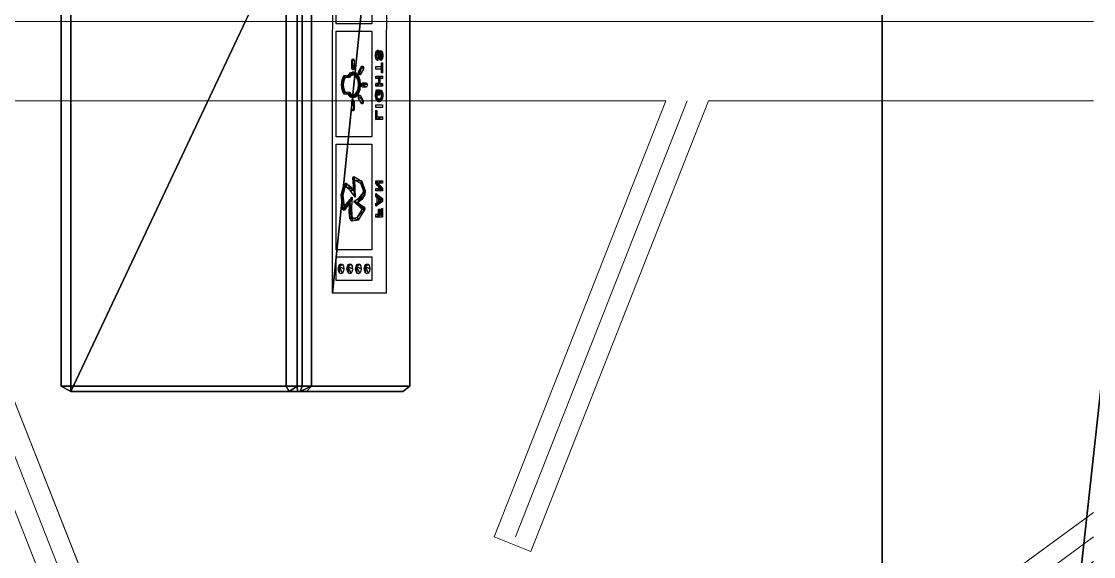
# Model space of a CAD drawing. Header units: inches. Extents: x 11 to 371, y 57 to 381.
# Drawn here: x 27.46 to 34.23, y 132.56 to 135.94 of the extents above; entities that cross this region are included whole.
import ezdxf

# ---------------------------------------------------------------- set-up
doc = ezdxf.new("R2010")
doc.units = ezdxf.units.IN
doc.header["$MEASUREMENT"] = 0
doc.layers.add('Equip', color=2, linetype='Continuous')
doc.layers.add('Stove', color=5, linetype='Continuous', lineweight=9)

# ---------------------------------------------------------------- blocks, each defined once
blk = doc.blocks.new('Range-Classic-D_83880-_3D_0')
for p, q in [((-6.0569, -18.0032, 37.0625), (-0.5, -15.8125, 37.0625)), ((-6.314, -19.3125, 37.0625), (-3.25, -23.5, 37.0625)), ((-3.25, -19.8534, 37.0625), (-0.5, -20.9375, 37.0625))]:
    blk.add_line(p, q)
for points in [[(-14.9375, 0, 2), (14.9375, 0, 2), (14.9375, -24.3125, 2), (-14.9375, -24.3125, 2)], [(-14.9375, 0, 35.5625), (-14.9375, -24.3125, 35.5625), (14.9375, -24.3125, 35.5625), (14.9375, 0, 35.5625)], [(0, -2.5, 36.5625), (0, -2.5, 37.0625), (0, -23.5, 37.0625), (0, -23.5, 36.5625)], [(-6.0917, -17.8826, 36.5625), (-6.0917, -17.8826, 37.0625), (-0.5, -15.6781, 37.0625), (-0.5, -15.6781, 36.5625)], [(-0.5, -15.9469, 36.5625), (-0.5, -15.9469, 37.0625), (-6, -18.1151, 37.0625), (-6, -18.1151, 36.5625)], [(-0.5, -20.8031, 37.0625), (-0.5, -15.9469, 37.0625), (-0.5, -15.9469, 36.5625), (-0.5, -20.8031, 36.5625)], [(-6.2214, -19.2274, 37.0625), (-3.0951, -23.5, 37.0625), (-3.0951, -23.5, 36.5625), (-6.2214, -19.2274, 36.5625)], [(-3.3417, -19.9516, 37.0625), (-3.25, -19.719, 37.0625), (-3.25, -19.719, 36.5625), (-3.3417, -19.9516, 36.5625)], [(-3.25, -19.719, 36.5625), (-3.25, -19.719, 37.0625), (-0.5, -20.8031, 37.0625), (-0.5, -20.8031, 36.5625)], [(-0.5, -21.0719, 37.0625), (-3.3417, -19.9516, 37.0625), (-3.3417, -19.9516, 36.5625), (-0.5, -21.0719, 36.5625)], [(-0.5, -23.5, 36.5625), (-0.5, -23.5, 37.0625), (-0.5, -21.0719, 37.0625), (-0.5, -21.0719, 36.5625)]]:
    blk.add_3dface(points)
for points, invisible_edges in [([(0, -2.5, 36.5625), (0, -23.5, 36.5625), (-0.5, -13.25, 36.5625)], 14), ([(0, -23.5, 37.0625), (0, -2.5, 37.0625), (-0.5, -12.75, 37.0625)], 14), ([(-0.5, -13.25, 37.0625), (-0.5, -15.6781, 37.0625), (0, -23.5, 37.0625), (-0.5, -12.75, 37.0625)], 14), ([(-0.5, -15.6781, 36.5625), (-0.5, -13.25, 36.5625), (0, -23.5, 36.5625), (-0.5, -15.9469, 36.5625)], 14), ([(-0.5, -15.9469, 36.5625), (-6, -18.1151, 36.5625), (-6.0917, -17.8826, 36.5625), (-0.5, -15.6781, 36.5625)], 8), ([(-6.0917, -17.8826, 37.0625), (-6, -18.1151, 37.0625), (-0.5, -15.9469, 37.0625), (-0.5, -15.6781, 37.0625)], 4), ([(-0.5, -15.9469, 37.0625), (-0.5, -20.8031, 37.0625), (0, -23.5, 37.0625), (-0.5, -15.6781, 37.0625)], 14), ([(-0.5, -15.9469, 36.5625), (0, -23.5, 36.5625), (-0.5, -20.8031, 36.5625)], 3), ([(-3.4049, -23.5, 36.5625), (-6.4232, -19.375, 36.5625), (-6.2214, -19.2274, 36.5625), (-3.0951, -23.5, 36.5625)], 8), ([(-3.4049, -23.5, 37.0625), (-3.0951, -23.5, 37.0625), (-6.2214, -19.2274, 37.0625), (-6.4232, -19.375, 37.0625)], 1), ([(-3.3417, -19.9516, 36.5625), (-3.25, -19.719, 36.5625), (-0.5, -20.8031, 36.5625), (-0.5, -21.0719, 36.5625)], 4), ([(-3.3417, -19.9516, 37.0625), (-0.5, -21.0719, 37.0625), (-0.5, -20.8031, 37.0625), (-3.25, -19.719, 37.0625)], 2), ([(0, -23.5, 36.5625), (-0.5, -23.5, 36.5625), (-0.5, -21.0719, 36.5625), (-0.5, -20.8031, 36.5625)], 13), ([(0, -23.5, 37.0625), (-0.5, -20.8031, 37.0625), (-0.5, -21.0719, 37.0625), (-0.5, -23.5, 37.0625)], 11)]:
    blk.add_3dface(points, dxfattribs=dict(invisible_edges=invisible_edges))
blk = doc.blocks.new('Millennia 36 Wall Hood - Model MH3612S 1292842009')
mesh = blk.add_polyface()
corners = [(35.835, -25.46), (0.04, -25.46), (0.04, -22.2069), (35.1833, -22.2069), (35.1833, -0.41), (35.1803, 0), (35.835, 0), (35.835, -0.41)]
mesh.append_faces([[corners[k] for k in face] for face in [(0, 6, 7)]], dxfattribs={"vtx0": -1})
mesh.append_faces([[corners[k] for k in face] for face in [(0, 2, 3), (0, 3, 4), (0, 4, 5), (0, 5, 6)]], dxfattribs={"vtx0": -1, "vtx2": -1})
mesh.append_faces([[corners[k] for k in face] for face in [(0, 1, 2)]], dxfattribs={"vtx2": -1})
mesh = blk.add_polyface()
corners = [(35.835, -25.4662, 1.5838), (35.835, -11.9116, 11.9756), (0.04, -11.9116, 11.9756), (0.04, -25.4662, 1.5838)]
mesh.append_faces([[corners[k] for k in face] for face in [(0, 1, 2, 3)]])
mesh = blk.add_polyface()
corners = [(35.1033, -22.2069, 1.7497), (0.7717, -22.2069, 1.7497), (0.7717, -12.4139, 1.7497), (35.1033, -12.4139, 1.7497)]
mesh.append_faces([[corners[k] for k in face] for face in [(0, 1, 2, 3)]])
mesh = blk.add_polyface()
corners = [(15.1876, -17.0898, 1.7474), (15.1876, -19.1831, 1.7474), (15.2276, -19.2283, 1.7474), (20.6475, -19.2283, 1.7474), (20.6875, -19.1831, 1.7474), (20.6875, -17.0898, 1.7474), (20.6475, -17.0283, 1.7474), (15.2276, -17.0283, 1.7474)]
mesh.append_faces([[corners[k] for k in face] for face in [(0, 5, 6, 7)]], dxfattribs={"vtx0": -1})
mesh.append_faces([[corners[k] for k in face] for face in [(0, 3, 4, 5)]], dxfattribs={"vtx0": -1, "vtx3": -1})
mesh.append_faces([[corners[k] for k in face] for face in [(0, 1, 2, 3)]], dxfattribs={"vtx3": -1})
mesh = blk.add_polyface()
corners = [(15.1876, -17.0898, 1.7474), (15.2276, -17.0283, 1.7474), (15.2276, -18.4481, 0.5322), (15.1876, -18.4672, 0.5685)]
mesh.append_faces([[corners[k] for k in face] for face in [(0, 1, 2, 3)]])
mesh = blk.add_polyface()
corners = [(15.2276, -18.4481, 0.5322), (15.2276, -17.0283, 1.7474), (20.6475, -17.0283, 1.7474), (20.6475, -18.4481, 0.5322)]
mesh.append_faces([[corners[k] for k in face] for face in [(0, 1, 2, 3)]])
mesh = blk.add_polyface()
corners = [(15.1876, -17.0898, 1.7474), (15.1876, -18.4672, 0.5685), (15.1876, -18.5189, 0.5467), (15.1876, -18.5361, 0.55), (15.1876, -18.576, 0.5894), (15.1876, -19.1831, 1.7474)]
mesh.append_faces([[corners[k] for k in face] for face in [(0, 3, 4, 5)]], dxfattribs={"vtx0": -1})
mesh.append_faces([[corners[k] for k in face] for face in [(0, 1, 2, 3)]], dxfattribs={"vtx3": -1})
mesh = blk.add_polyface()
corners = [(15.1876, -18.4672, 0.5685), (15.2276, -18.4481, 0.5322), (15.2276, -18.5178, 0.5137)]
mesh.append_faces([[corners[k] for k in face] for face in [(0, 1, 2)]])
mesh = blk.add_polyface()
corners = [(15.2276, -18.5178, 0.5137), (15.2276, -18.4481, 0.5322), (20.6475, -18.4481, 0.5322), (20.6475, -18.5178, 0.5137)]
mesh.append_faces([[corners[k] for k in face] for face in [(0, 1, 2, 3)]])
mesh = blk.add_polyface()
corners = [(15.2276, -18.5178, 0.5137), (15.1876, -18.5189, 0.5467), (15.1876, -18.4672, 0.5685)]
mesh.append_faces([[corners[k] for k in face] for face in [(0, 1, 2)]])
mesh = blk.add_polyface()
corners = [(15.2276, -18.5494, 0.5198), (15.1876, -18.5361, 0.55), (15.1876, -18.5189, 0.5467), (15.2276, -18.5178, 0.5137)]
mesh.append_faces([[corners[k] for k in face] for face in [(0, 1, 2, 3)]])
mesh = blk.add_polyface()
corners = [(20.6475, -18.5178, 0.5137), (20.6475, -18.5494, 0.5198), (15.2276, -18.5494, 0.5198), (15.2276, -18.5178, 0.5137)]
mesh.append_faces([[corners[k] for k in face] for face in [(0, 1, 2, 3)]])
mesh = blk.add_polyface()
corners = [(15.2276, -18.6072, 0.5628), (15.1876, -18.576, 0.5894), (15.1876, -18.5361, 0.55)]
mesh.append_faces([[corners[k] for k in face] for face in [(0, 1, 2)]])
mesh = blk.add_polyface()
corners = [(15.1876, -18.5361, 0.55), (15.2276, -18.5494, 0.5198), (15.2276, -18.6072, 0.5628)]
mesh.append_faces([[corners[k] for k in face] for face in [(0, 1, 2)]])
mesh = blk.add_polyface()
corners = [(15.2276, -19.2283, 1.7474), (15.1876, -19.1831, 1.7474), (15.1876, -18.576, 0.5894), (15.2276, -18.6072, 0.5628)]
mesh.append_faces([[corners[k] for k in face] for face in [(0, 1, 2, 3)]])
mesh = blk.add_polyface()
corners = [(15.2276, -18.6072, 0.5628), (15.2276, -18.5494, 0.5198), (20.6475, -18.5494, 0.5198), (20.6475, -18.6072, 0.5628)]
mesh.append_faces([[corners[k] for k in face] for face in [(0, 1, 2, 3)]])
mesh = blk.add_polyface()
corners = [(15.2276, -19.2283, 1.7474), (15.2276, -18.6072, 0.5628), (20.6475, -18.6072, 0.5628), (20.6475, -19.2283, 1.7474)]
mesh.append_faces([[corners[k] for k in face] for face in [(0, 1, 2, 3)]])
mesh = blk.add_polyface()
corners = [(19.9411, -19.0802, 1.457), (15.9341, -19.0788, 1.4577), (15.9341, -18.74, 0.8015)]
mesh.append_faces([[corners[k] for k in face] for face in [(0, 1, 2)]])
mesh = blk.add_polyface()
corners = [(15.9341, -18.74, 0.8015), (19.9411, -18.7415, 0.8008), (19.9411, -19.0802, 1.457)]
mesh.append_faces([[corners[k] for k in face] for face in [(0, 1, 2)]])
mesh = blk.add_polyface()
corners = [(16.0291, -18.7636, 0.8436), (16.2083, -18.7636, 0.8436), (16.2083, -18.9881, 1.2786), (16.0291, -18.9881, 1.2786)]
mesh.append_faces([[corners[k] for k in face] for face in [(0, 1, 2, 3)]])
mesh = blk.add_polyface()
corners = [(16.1376, -18.7793, 0.8704), (16.1511, -18.7854, 0.8824), (16.1562, -18.7941, 0.8992), (16.1511, -18.8028, 0.9159), (16.1376, -18.8089, 0.9278), (16.1187, -18.8113, 0.9324), (16.0998, -18.8089, 0.9278), (16.0864, -18.8028, 0.9159), (16.0813, -18.7941, 0.8992), (16.0864, -18.7854, 0.8824), (16.0998, -18.7793, 0.8704), (16.1187, -18.7769, 0.8659)]
mesh.append_faces([[corners[k] for k in face] for face in [(0, 9, 10, 11)]], dxfattribs={"vtx0": -1})
mesh.append_faces([[corners[k] for k in face] for face in [(0, 3, 4, 5), (0, 5, 6, 7), (0, 7, 8, 9)]], dxfattribs={"vtx0": -1, "vtx3": -1})
mesh.append_faces([[corners[k] for k in face] for face in [(0, 1, 2, 3)]], dxfattribs={"vtx3": -1})
mesh = blk.add_polyface()
corners = [(16.2613, -18.7636, 0.8436), (17.0658, -18.7636, 0.8436), (17.0658, -18.9881, 1.2786), (16.2613, -18.9881, 1.2786)]
mesh.append_faces([[corners[k] for k in face] for face in [(0, 1, 2, 3)]])
mesh = blk.add_polyface()
corners = [(16.7838, -18.9252, 1.153), (16.71, -18.947, 1.1953), (16.679, -18.9447, 1.1908), (16.6455, -18.9257, 1.1541), (16.6186, -18.8992, 1.1028), (16.5856, -18.9418, 1.1853), (16.5713, -18.9432, 1.1879), (16.487, -18.9012, 1.1065), (16.5097, -18.8974, 1.0992), (16.5688, -18.9274, 1.1573), (16.6284, -18.8739, 1.0536), (16.6565, -18.9079, 1.1195), (16.6943, -18.9336, 1.1693), (16.7136, -18.9352, 1.1724), (16.7653, -18.918, 1.1392), (16.7926, -18.8795, 1.0646), (16.6616, -18.8827, 1.0707), (16.7116, -18.8545, 1.0161), (16.7414, -18.8266, 0.9621), (16.7347, -18.8182, 0.9457), (16.6765, -18.8062, 0.9225), (16.5903, -18.8146, 0.9387), (16.6616, -18.8651, 1.0366), (16.5833, -18.8593, 1.0254), (16.5159, -18.8614, 1.0295), (16.5033, -18.8683, 1.0428), (16.5097, -18.8974, 1.0992), (16.487, -18.9012, 1.1065), (16.4812, -18.8612, 1.0291), (16.5006, -18.85, 1.0075), (16.5541, -18.8461, 0.9998), (16.6186, -18.8485, 1.0045), (16.5612, -18.8129, 0.9356), (16.5666, -18.8064, 0.9229), (16.6807, -18.7953, 0.9013), (16.7554, -18.8117, 0.9332), (16.7675, -18.825, 0.959), (16.7495, -18.8488, 1.005), (16.7144, -18.8739, 1.0536), (16.8103, -18.8689, 1.0439), (16.8199, -18.8743, 1.0544)]
mesh.append_faces([[corners[k] for k in face] for face in [(4, 6, 10), (24, 29, 31), (2, 4, 12), (0, 2, 13), (22, 31, 33), (38, 40, 16), (36, 38, 18), (19, 34, 36)]], dxfattribs={"vtx0": -1, "vtx1": -1, "vtx2": -1})
mesh.append_faces([[corners[k] for k in face] for face in [(6, 8, 9), (6, 9, 10), (25, 27, 28), (25, 28, 29), (4, 10, 11), (4, 11, 12), (2, 12, 13), (0, 13, 14), (0, 14, 15), (40, 15, 16), (21, 33, 34), (38, 16, 17), (38, 17, 18), (36, 18, 19)]], dxfattribs={"vtx0": -1, "vtx2": -1})
mesh.append_faces([[corners[k] for k in face] for face in [(6, 7, 8), (25, 26, 27), (24, 25, 29), (23, 24, 31), (22, 23, 31), (40, 0, 15), (21, 22, 33), (20, 21, 34), (19, 20, 34)]], dxfattribs={"vtx1": -1, "vtx2": -1})
mesh.append_faces([[corners[k] for k in face] for face in [(0, 1, 2), (2, 3, 4), (4, 5, 6), (29, 30, 31), (31, 32, 33), (34, 35, 36), (36, 37, 38), (38, 39, 40)]], dxfattribs={"vtx2": -1})
mesh = blk.add_polyface()
corners = [(17.9242, -18.9881, 1.2786), (17.1198, -18.9881, 1.2786), (17.1198, -18.7636, 0.8436), (17.9242, -18.7636, 0.8436)]
mesh.append_faces([[corners[k] for k in face] for face in [(0, 1, 2, 3)]])
mesh = blk.add_polyface()
corners = [(17.9782, -18.7636, 0.8436), (18.7827, -18.7636, 0.8436), (18.7827, -18.9881, 1.2786), (17.9782, -18.9881, 1.2786)]
mesh.append_faces([[corners[k] for k in face] for face in [(0, 1, 2, 3)]])
mesh = blk.add_polyface()
corners = [(16.1376, -18.8339, 0.9762), (16.1511, -18.8401, 0.9881), (16.1562, -18.8487, 1.0049), (16.1511, -18.8574, 1.0217), (16.1376, -18.8636, 1.0337), (16.1187, -18.8659, 1.0382), (16.0998, -18.8636, 1.0337), (16.0864, -18.8574, 1.0217), (16.0813, -18.8487, 1.0049), (16.0864, -18.8401, 0.9881), (16.0998, -18.8339, 0.9762), (16.1187, -18.8315, 0.9716)]
mesh.append_faces([[corners[k] for k in face] for face in [(0, 9, 10, 11)]], dxfattribs={"vtx0": -1})
mesh.append_faces([[corners[k] for k in face] for face in [(0, 3, 4, 5), (0, 5, 6, 7), (0, 7, 8, 9)]], dxfattribs={"vtx0": -1, "vtx3": -1})
mesh.append_faces([[corners[k] for k in face] for face in [(0, 1, 2, 3)]], dxfattribs={"vtx3": -1})
mesh = blk.add_polyface()
corners = [(17.3292, -18.8761, 1.058), (17.3192, -18.8715, 1.0491), (17.3192, -18.8663, 1.0389), (17.3292, -18.8617, 1.03), (17.3904, -18.8617, 1.03), (17.4004, -18.8663, 1.0389), (17.4004, -18.8715, 1.0491), (17.3904, -18.8761, 1.058)]
mesh.append_faces([[corners[k] for k in face] for face in [(0, 5, 6, 7)]], dxfattribs={"vtx0": -1})
mesh.append_faces([[corners[k] for k in face] for face in [(0, 3, 4, 5)]], dxfattribs={"vtx0": -1, "vtx3": -1})
mesh.append_faces([[corners[k] for k in face] for face in [(0, 1, 2, 3)]], dxfattribs={"vtx3": -1})
mesh = blk.add_polyface()
corners = [(17.607, -18.8877, 1.0804), (17.5857, -18.9021, 1.1084), (17.5541, -18.9119, 1.1273), (17.5155, -18.9155, 1.1342), (17.4769, -18.9119, 1.1273), (17.4454, -18.9021, 1.1084), (17.4241, -18.8877, 1.0804), (17.4163, -18.87, 1.0461), (17.4241, -18.8523, 1.0118), (17.4417, -18.8419, 0.9916), (17.4592, -18.8478, 1.0031), (17.4458, -18.8564, 1.0199), (17.4398, -18.87, 1.0461), (17.4458, -18.8835, 1.0722), (17.462, -18.8945, 1.0936), (17.4861, -18.902, 1.1081), (17.5155, -18.9047, 1.1134), (17.545, -18.902, 1.1081), (17.5691, -18.8945, 1.0936), (17.5853, -18.8835, 1.0722), (17.5913, -18.87, 1.0461), (17.5853, -18.8564, 1.0199), (17.5719, -18.8478, 1.0031), (17.5691, -18.8187, 0.9467), (17.545, -18.8112, 0.9323), (17.5155, -18.8085, 0.927), (17.4861, -18.8112, 0.9323), (17.462, -18.8187, 0.9467), (17.4592, -18.8478, 1.0031), (17.4417, -18.8419, 0.9916), (17.4454, -18.8111, 0.9319), (17.4769, -18.8013, 0.913), (17.5155, -18.7977, 0.9061), (17.5541, -18.8013, 0.913), (17.5857, -18.8111, 0.9319), (17.5894, -18.8419, 0.9916), (17.607, -18.8523, 1.0118), (17.6148, -18.87, 1.0461)]
mesh.append_faces([[corners[k] for k in face] for face in [(6, 9, 12), (3, 6, 15), (25, 32, 34), (0, 3, 18), (0, 20, 23), (35, 0, 23)]], dxfattribs={"vtx0": -1, "vtx1": -1, "vtx2": -1})
mesh.append_faces([[corners[k] for k in face] for face in [(0, 2, 3), (3, 5, 6), (6, 8, 9), (9, 10, 11), (9, 11, 12), (27, 29, 30), (27, 30, 31), (27, 31, 32), (35, 37, 0), (6, 12, 13), (6, 13, 14), (6, 14, 15), (3, 15, 16), (3, 16, 17), (3, 17, 18), (0, 18, 19), (0, 19, 20), (23, 34, 35)]], dxfattribs={"vtx0": -1, "vtx2": -1})
mesh.append_faces([[corners[k] for k in face] for face in [(27, 28, 29), (20, 21, 23), (26, 27, 32), (25, 26, 32), (24, 25, 34), (23, 24, 34)]], dxfattribs={"vtx1": -1, "vtx2": -1})
mesh.append_faces([[corners[k] for k in face] for face in [(0, 1, 2), (3, 4, 5), (6, 7, 8), (21, 22, 23), (32, 33, 34), (35, 36, 37)]], dxfattribs={"vtx2": -1})
mesh = blk.add_polyface()
corners = [(17.7019, -18.8625, 1.0316), (17.7119, -18.8671, 1.0405), (17.7119, -18.8724, 1.0507), (17.7019, -18.877, 1.0596), (17.6407, -18.877, 1.0596), (17.6307, -18.8724, 1.0507), (17.6307, -18.8671, 1.0405), (17.6407, -18.8625, 1.0316)]
mesh.append_faces([[corners[k] for k in face] for face in [(0, 5, 6, 7)]], dxfattribs={"vtx0": -1})
mesh.append_faces([[corners[k] for k in face] for face in [(0, 3, 4, 5)]], dxfattribs={"vtx0": -1, "vtx3": -1})
mesh.append_faces([[corners[k] for k in face] for face in [(0, 1, 2, 3)]], dxfattribs={"vtx3": -1})
mesh = blk.add_polyface()
corners = [(16.1376, -18.8885, 1.082), (16.1511, -18.8947, 1.094), (16.1562, -18.9034, 1.1107), (16.1511, -18.912, 1.1275), (16.1376, -18.9182, 1.1395), (16.1187, -18.9205, 1.144), (16.0998, -18.9182, 1.1395), (16.0864, -18.912, 1.1275), (16.0813, -18.9034, 1.1107), (16.0864, -18.8947, 1.094), (16.0998, -18.8885, 1.082), (16.1187, -18.8862, 1.0775)]
mesh.append_faces([[corners[k] for k in face] for face in [(0, 9, 10, 11)]], dxfattribs={"vtx0": -1})
mesh.append_faces([[corners[k] for k in face] for face in [(0, 3, 4, 5), (0, 5, 6, 7), (0, 7, 8, 9)]], dxfattribs={"vtx0": -1, "vtx3": -1})
mesh.append_faces([[corners[k] for k in face] for face in [(0, 1, 2, 3)]], dxfattribs={"vtx3": -1})
mesh = blk.add_polyface()
corners = [(17.3942, -18.9346, 1.1712), (17.3801, -18.9346, 1.1712), (17.372, -18.9308, 1.164), (17.372, -18.9244, 1.1515), (17.4153, -18.9045, 1.113), (17.4294, -18.9045, 1.113), (17.4375, -18.9082, 1.1202), (17.4375, -18.9147, 1.1327)]
mesh.append_faces([[corners[k] for k in face] for face in [(0, 5, 6, 7)]], dxfattribs={"vtx0": -1})
mesh.append_faces([[corners[k] for k in face] for face in [(0, 3, 4, 5)]], dxfattribs={"vtx0": -1, "vtx3": -1})
mesh.append_faces([[corners[k] for k in face] for face in [(0, 1, 2, 3)]], dxfattribs={"vtx3": -1})
mesh = blk.add_polyface()
corners = [(17.5204, -18.9221, 1.1471), (17.5304, -18.9267, 1.156), (17.5304, -18.9548, 1.2104), (17.5204, -18.9594, 1.2193), (17.5089, -18.9594, 1.2193), (17.4989, -18.9548, 1.2104), (17.4989, -18.9267, 1.156), (17.5089, -18.9221, 1.1471)]
mesh.append_faces([[corners[k] for k in face] for face in [(0, 5, 6, 7)]], dxfattribs={"vtx0": -1})
mesh.append_faces([[corners[k] for k in face] for face in [(0, 3, 4, 5)]], dxfattribs={"vtx0": -1, "vtx3": -1})
mesh.append_faces([[corners[k] for k in face] for face in [(0, 1, 2, 3)]], dxfattribs={"vtx3": -1})
mesh = blk.add_polyface()
corners = [(17.6578, -18.925, 1.1526), (17.6578, -18.9314, 1.1652), (17.6497, -18.9352, 1.1724), (17.6355, -18.9352, 1.1724), (17.5923, -18.9153, 1.1339), (17.5923, -18.9088, 1.1213), (17.6004, -18.9051, 1.1141), (17.6145, -18.9051, 1.1141)]
mesh.append_faces([[corners[k] for k in face] for face in [(0, 5, 6, 7)]], dxfattribs={"vtx0": -1})
mesh.append_faces([[corners[k] for k in face] for face in [(0, 3, 4, 5)]], dxfattribs={"vtx0": -1, "vtx3": -1})
mesh.append_faces([[corners[k] for k in face] for face in [(0, 1, 2, 3)]], dxfattribs={"vtx3": -1})
mesh = blk.add_polyface()
corners = [(16.1376, -18.9431, 1.1878), (16.1511, -18.9493, 1.1998), (16.1562, -18.958, 1.2166), (16.1511, -18.9666, 1.2334), (16.1376, -18.9728, 1.2453), (16.1187, -18.9752, 1.2499), (16.0998, -18.9728, 1.2453), (16.0864, -18.9666, 1.2334), (16.0813, -18.958, 1.2166), (16.0864, -18.9493, 1.1998), (16.0998, -18.9431, 1.1878), (16.1187, -18.9408, 1.1833)]
mesh.append_faces([[corners[k] for k in face] for face in [(0, 9, 10, 11)]], dxfattribs={"vtx0": -1})
mesh.append_faces([[corners[k] for k in face] for face in [(0, 3, 4, 5), (0, 5, 6, 7), (0, 7, 8, 9)]], dxfattribs={"vtx0": -1, "vtx3": -1})
mesh.append_faces([[corners[k] for k in face] for face in [(0, 1, 2, 3)]], dxfattribs={"vtx3": -1})
mesh = blk.add_polyface()
corners = [(16.5302, -19.0386, 1.3728), (16.5302, -19.0491, 1.3932), (16.5767, -19.0491, 1.3932), (16.5767, -19.0566, 1.4076), (16.5109, -19.0566, 1.4076), (16.5109, -19.0125, 1.3222), (16.5302, -19.0125, 1.3222), (16.5302, -19.0312, 1.3584), (16.5704, -19.0312, 1.3584), (16.5704, -19.0386, 1.3728)]
mesh.append_faces([[corners[k] for k in face] for face in [(1, 3, 4), (1, 4, 5), (1, 5, 6), (1, 6, 7), (7, 9, 0), (7, 0, 1)]], dxfattribs={"vtx0": -1, "vtx2": -1})
mesh.append_faces([[corners[k] for k in face] for face in [(1, 2, 3), (7, 8, 9)]], dxfattribs={"vtx2": -1})
mesh = blk.add_polyface()
corners = [(16.6511, -19.0566, 1.4076), (16.6301, -19.0566, 1.4076), (16.593, -19.0125, 1.3222), (16.6138, -19.0125, 1.3222), (16.6405, -19.0463, 1.3877), (16.6538, -19.0299, 1.356), (16.6684, -19.0125, 1.3222), (16.6895, -19.0125, 1.3222)]
mesh.append_faces([[corners[k] for k in face] for face in [(4, 0, 2)]], dxfattribs={"vtx0": -1, "vtx1": -1, "vtx2": -1})
mesh.append_faces([[corners[k] for k in face] for face in [(4, 6, 7), (4, 7, 0)]], dxfattribs={"vtx0": -1, "vtx2": -1})
mesh.append_faces([[corners[k] for k in face] for face in [(0, 1, 2), (2, 3, 4), (4, 5, 6)]], dxfattribs={"vtx2": -1})
mesh = blk.add_polyface()
corners = [(16.6601, -19.0225, 1.3416), (16.6538, -19.0299, 1.356), (16.6276, -19.0299, 1.356), (16.6217, -19.0225, 1.3416)]
mesh.append_faces([[corners[k] for k in face] for face in [(0, 1, 2, 3)]])
mesh = blk.add_polyface()
corners = [(16.786, -19.0566, 1.4076), (16.768, -19.0566, 1.4076), (16.768, -19.0271, 1.3505), (16.7287, -19.0566, 1.4076), (16.7098, -19.0566, 1.4076), (16.7098, -19.0125, 1.3222), (16.7278, -19.0125, 1.3222), (16.7278, -19.0414, 1.3782), (16.7666, -19.0125, 1.3222), (16.786, -19.0125, 1.3222)]
mesh.append_faces([[corners[k] for k in face] for face in [(9, 2, 4)]], dxfattribs={"vtx0": -1, "vtx1": -1, "vtx2": -1})
mesh.append_faces([[corners[k] for k in face] for face in [(4, 6, 7), (4, 7, 8), (4, 8, 9)]], dxfattribs={"vtx0": -1, "vtx2": -1})
mesh.append_faces([[corners[k] for k in face] for face in [(9, 0, 2)]], dxfattribs={"vtx1": -1, "vtx2": -1})
mesh.append_faces([[corners[k] for k in face] for face in [(0, 1, 2), (2, 3, 4), (4, 5, 6)]], dxfattribs={"vtx2": -1})
mesh = blk.add_polyface()
corners = [(17.2719, -19.0562, 1.4068), (17.2526, -19.0562, 1.4068), (17.2526, -19.0125, 1.3222), (17.3202, -19.0125, 1.3222), (17.3202, -19.0199, 1.3366), (17.2719, -19.0199, 1.3366)]
mesh.append_faces([[corners[k] for k in face] for face in [(2, 4, 5), (2, 5, 0)]], dxfattribs={"vtx0": -1, "vtx2": -1})
mesh.append_faces([[corners[k] for k in face] for face in [(0, 1, 2), (2, 3, 4)]], dxfattribs={"vtx2": -1})
mesh = blk.add_polyface()
corners = [(17.3628, -19.0125, 1.3222), (17.3628, -19.0566, 1.4076), (17.3434, -19.0566, 1.4076), (17.3434, -19.0125, 1.3222)]
mesh.append_faces([[corners[k] for k in face] for face in [(0, 1, 2, 3)]])
mesh = blk.add_polyface()
corners = [(17.3886, -19.0385, 1.3725), (17.3882, -19.0366, 1.3689), (17.3881, -19.0346, 1.3651), (17.3882, -19.0328, 1.3616), (17.3885, -19.0311, 1.3582), (17.3899, -19.0277, 1.3516), (17.391, -19.026, 1.3484), (17.3922, -19.0244, 1.3453), (17.3937, -19.0229, 1.3423), (17.3954, -19.0214, 1.3394), (17.3974, -19.02, 1.3367), (17.3996, -19.0187, 1.3342), (17.402, -19.0175, 1.3319), (17.4046, -19.0164, 1.3298), (17.4075, -19.0154, 1.3279), (17.4106, -19.0146, 1.3262), (17.4139, -19.0138, 1.3247), (17.4173, -19.0131, 1.3234), (17.4209, -19.0126, 1.3224), (17.4246, -19.0122, 1.3216), (17.4286, -19.0119, 1.321), (17.4326, -19.0117, 1.3207), (17.4368, -19.0116, 1.3206), (17.4402, -19.0117, 1.3206), (17.4436, -19.0118, 1.3209), (17.447, -19.012, 1.3213), (17.4503, -19.0123, 1.3219), (17.4536, -19.0127, 1.3226), (17.457, -19.0132, 1.3235), (17.4603, -19.0137, 1.3246), (17.4635, -19.0143, 1.3257), (17.4664, -19.0149, 1.327), (17.4692, -19.0156, 1.3282), (17.4717, -19.0163, 1.3296), (17.474, -19.017, 1.3309), (17.4761, -19.0177, 1.3324), (17.4779, -19.0185, 1.3338), (17.4779, -19.0361, 1.3679), (17.4362, -19.0361, 1.3679), (17.4362, -19.0286, 1.3535), (17.4586, -19.0286, 1.3535), (17.4586, -19.023, 1.3426), (17.4559, -19.0222, 1.341), (17.4545, -19.0218, 1.3402), (17.453, -19.0214, 1.3395), (17.4514, -19.021, 1.3388), (17.4497, -19.0207, 1.3381), (17.448, -19.0204, 1.3375), (17.4445, -19.0198, 1.3364), (17.4427, -19.0196, 1.336), (17.441, -19.0195, 1.3357), (17.4392, -19.0194, 1.3355), (17.4375, -19.0193, 1.3354), (17.4357, -19.0193, 1.3354), (17.4323, -19.0194, 1.3355), (17.429, -19.0196, 1.336), (17.426, -19.02, 1.3368), (17.4231, -19.0206, 1.3378), (17.4204, -19.0213, 1.3392), (17.418, -19.0222, 1.3409), (17.4157, -19.0232, 1.343), (17.4137, -19.0244, 1.3453), (17.4119, -19.0258, 1.3479), (17.4105, -19.0273, 1.3509), (17.4094, -19.029, 1.3542), (17.4087, -19.0308, 1.3577), (17.4082, -19.0328, 1.3616), (17.408, -19.035, 1.3658), (17.4082, -19.037, 1.3697), (17.4087, -19.0389, 1.3733), (17.4094, -19.0406, 1.3766), (17.4105, -19.0422, 1.3797), (17.4119, -19.0436, 1.3824), (17.4136, -19.0449, 1.3849), (17.4156, -19.046, 1.3871), (17.4178, -19.047, 1.389), (17.4203, -19.0478, 1.3906), (17.423, -19.0485, 1.3919), (17.4259, -19.049, 1.393), (17.429, -19.0494, 1.3937), (17.4323, -19.0496, 1.3941), (17.4358, -19.0497, 1.3943), (17.4382, -19.0496, 1.3942), (17.4404, -19.0495, 1.394), (17.4425, -19.0493, 1.3936), (17.4446, -19.0491, 1.3931), (17.4464, -19.0487, 1.3924), (17.4482, -19.0483, 1.3916), (17.4499, -19.0478, 1.3906), (17.4514, -19.0472, 1.3895), (17.4528, -19.0466, 1.3883), (17.454, -19.0459, 1.387), (17.4551, -19.0452, 1.3856), (17.4561, -19.0444, 1.3841), (17.4569, -19.0436, 1.3824), (17.4575, -19.0427, 1.3807), (17.4767, -19.0443, 1.3839), (17.4758, -19.046, 1.3871), (17.4745, -19.0476, 1.3902), (17.4729, -19.0491, 1.3931), (17.4711, -19.0504, 1.3957), (17.469, -19.0517, 1.3981), (17.4665, -19.0528, 1.4004), (17.4638, -19.0539, 1.4024), (17.4608, -19.0548, 1.4041), (17.4574, -19.0556, 1.4057), (17.4537, -19.0562, 1.4069), (17.4497, -19.0567, 1.4078), (17.4454, -19.057, 1.4085), (17.4408, -19.0573, 1.4089), (17.4358, -19.0573, 1.4091), (17.432, -19.0573, 1.409), (17.4283, -19.0571, 1.4087), (17.4249, -19.0569, 1.4083), (17.4216, -19.0566, 1.4077), (17.4185, -19.0562, 1.4069), (17.4128, -19.0551, 1.4048), (17.4095, -19.0543, 1.4031), (17.4064, -19.0533, 1.4012), (17.4035, -19.0522, 1.3992), (17.4009, -19.051, 1.3969), (17.3985, -19.0498, 1.3944), (17.3963, -19.0484, 1.3917), (17.3944, -19.0469, 1.3889), (17.3927, -19.0453, 1.3858), (17.3913, -19.0437, 1.3827), (17.3901, -19.042, 1.3794), (17.3892, -19.0403, 1.376)]
mesh.append_faces([[corners[k] for k in face] for face in [(21, 36, 54), (0, 21, 61), (108, 0, 76)]], dxfattribs={"vtx0": -1, "vtx1": -1, "vtx2": -1})
mesh.append_faces([[corners[k] for k in face] for face in [(0, 2, 3), (0, 3, 4), (0, 4, 5), (0, 5, 6), (0, 6, 7), (0, 7, 8), (0, 8, 9), (0, 9, 10), (0, 10, 11), (0, 11, 12), (0, 12, 13), (0, 13, 14), (0, 14, 15), (0, 15, 16), (0, 16, 17), (0, 17, 18), (0, 18, 19), (0, 19, 20), (0, 20, 21), (21, 23, 24), (21, 24, 25), (21, 25, 26), (21, 26, 27), (21, 27, 28), (21, 28, 29), (21, 29, 30), (21, 30, 31), (21, 31, 32), (21, 32, 33), (21, 33, 34), (21, 34, 35), (21, 35, 36), (37, 39, 40), (37, 40, 41), (94, 96, 97), (94, 97, 98), (94, 98, 99), (94, 99, 100), (94, 100, 101), (94, 101, 102), (94, 102, 103), (94, 103, 104), (94, 104, 105), (94, 105, 106), (94, 106, 107), (94, 107, 108), (108, 110, 111), (108, 111, 112), (108, 112, 113), (108, 113, 114), (108, 114, 115), (108, 115, 116), (108, 116, 117), (108, 117, 118), (108, 118, 119), (108, 119, 120), (108, 120, 121), (108, 121, 122), (108, 122, 123), (108, 123, 124), (108, 124, 125), (108, 125, 126), (108, 126, 127), (108, 127, 0), (36, 41, 42), (36, 42, 43), (36, 43, 44), (36, 44, 45), (36, 45, 46), (36, 46, 47), (36, 47, 48), (36, 48, 49), (36, 49, 50), (36, 50, 51), (36, 51, 52), (36, 52, 53), (36, 53, 54), (21, 54, 55), (21, 55, 56), (21, 56, 57), (21, 57, 58), (21, 58, 59), (21, 59, 60), (21, 60, 61), (0, 61, 62), (0, 62, 63), (0, 63, 64), (0, 64, 65), (0, 65, 66), (0, 66, 67), (0, 67, 68), (0, 68, 69), (0, 69, 70), (0, 70, 71), (0, 71, 72), (0, 72, 73), (0, 73, 74), (0, 74, 75), (0, 75, 76), (108, 76, 77), (108, 77, 78), (108, 78, 79), (108, 79, 80), (108, 80, 81), (108, 81, 82), (108, 82, 83), (108, 83, 84), (108, 84, 85), (108, 85, 86), (108, 86, 87), (108, 87, 88), (108, 88, 89), (108, 89, 90), (108, 90, 91)]], dxfattribs={"vtx0": -1, "vtx2": -1})
mesh.append_faces([[corners[k] for k in face] for face in [(36, 37, 41), (93, 94, 108), (92, 93, 108), (91, 92, 108)]], dxfattribs={"vtx1": -1, "vtx2": -1})
mesh.append_faces([[corners[k] for k in face] for face in [(0, 1, 2), (21, 22, 23), (37, 38, 39), (94, 95, 96), (108, 109, 110)]], dxfattribs={"vtx2": -1})
mesh = blk.add_polyface()
corners = [(17.5632, -19.0392, 1.374), (17.5253, -19.0392, 1.374), (17.5253, -19.0566, 1.4076), (17.5059, -19.0566, 1.4076), (17.5059, -19.0125, 1.3222), (17.5253, -19.0125, 1.3222), (17.5253, -19.0318, 1.3596), (17.5632, -19.0318, 1.3596)]
mesh.append_faces([[corners[k] for k in face] for face in [(1, 7, 0)]], dxfattribs={"vtx0": -1})
mesh.append_faces([[corners[k] for k in face] for face in [(1, 3, 4), (1, 4, 5), (1, 5, 6), (1, 6, 7)]], dxfattribs={"vtx0": -1, "vtx2": -1})
mesh.append_faces([[corners[k] for k in face] for face in [(1, 2, 3)]], dxfattribs={"vtx2": -1})
mesh = blk.add_polyface()
corners = [(17.5826, -19.0566, 1.4076), (17.5632, -19.0566, 1.4076), (17.5632, -19.0392, 1.374), (17.5632, -19.0125, 1.3222), (17.5826, -19.0125, 1.3222)]
mesh.append_faces([[corners[k] for k in face] for face in [(0, 3, 4)]], dxfattribs={"vtx0": -1})
mesh.append_faces([[corners[k] for k in face] for face in [(0, 1, 2, 3)]], dxfattribs={"vtx3": -1})
mesh = blk.add_polyface()
corners = [(17.6059, -19.0566, 1.4076), (17.6059, -19.0491, 1.3932), (17.6343, -19.0491, 1.3932), (17.6819, -19.0491, 1.3932), (17.6819, -19.0566, 1.4076)]
mesh.append_faces([[corners[k] for k in face] for face in [(0, 3, 4)]], dxfattribs={"vtx0": -1})
mesh.append_faces([[corners[k] for k in face] for face in [(0, 1, 2, 3)]], dxfattribs={"vtx3": -1})
mesh = blk.add_polyface()
corners = [(17.6343, -19.0491, 1.3932), (17.6343, -19.0125, 1.3222), (17.6536, -19.0125, 1.3222), (17.6536, -19.0491, 1.3932)]
mesh.append_faces([[corners[k] for k in face] for face in [(0, 1, 2, 3)]])
mesh = blk.add_polyface()
corners = [(17.7444, -19.0194, 1.3356), (17.7421, -19.0193, 1.3354), (17.7395, -19.0193, 1.3354), (17.7371, -19.0193, 1.3354), (17.7348, -19.0194, 1.3357), (17.7325, -19.0197, 1.3361), (17.7306, -19.0199, 1.3366), (17.7287, -19.0203, 1.3374), (17.7269, -19.0208, 1.3383), (17.7255, -19.0213, 1.3393), (17.724, -19.022, 1.3405), (17.7227, -19.0227, 1.342), (17.7216, -19.0235, 1.3435), (17.7206, -19.0244, 1.3453), (17.7198, -19.0254, 1.3473), (17.7191, -19.0265, 1.3494), (17.7185, -19.0277, 1.3517), (17.6996, -19.0269, 1.3501), (17.7003, -19.0249, 1.3462), (17.7014, -19.0229, 1.3424), (17.7027, -19.0212, 1.339), (17.7043, -19.0195, 1.3359), (17.7064, -19.0181, 1.333), (17.7087, -19.0167, 1.3304), (17.7113, -19.0155, 1.3281), (17.7143, -19.0145, 1.3261), (17.7176, -19.0136, 1.3244), (17.7212, -19.0129, 1.323), (17.7252, -19.0124, 1.3219), (17.7296, -19.012, 1.3212), (17.7343, -19.0117, 1.3207), (17.7393, -19.0116, 1.3206), (17.7428, -19.0117, 1.3206), (17.7461, -19.0118, 1.3208), (17.7493, -19.0119, 1.3211), (17.7523, -19.0122, 1.3216), (17.7551, -19.0125, 1.3222), (17.7577, -19.0128, 1.3229), (17.7602, -19.0133, 1.3237), (17.7625, -19.0138, 1.3246), (17.7647, -19.0143, 1.3257), (17.7686, -19.0157, 1.3283), (17.7703, -19.0164, 1.3298), (17.7717, -19.0173, 1.3315), (17.7731, -19.0182, 1.3332), (17.7744, -19.0191, 1.3351), (17.7754, -19.0201, 1.337), (17.7763, -19.0211, 1.3389), (17.7768, -19.0221, 1.3409), (17.7777, -19.0242, 1.3449), (17.7778, -19.0253, 1.347), (17.7777, -19.0265, 1.3493), (17.7775, -19.0276, 1.3515), (17.7771, -19.0286, 1.3535), (17.7765, -19.0297, 1.3555), (17.7758, -19.0306, 1.3573), (17.775, -19.0315, 1.359), (17.774, -19.0323, 1.3607), (17.7728, -19.0331, 1.3622), (17.7715, -19.0339, 1.3636), (17.7701, -19.0346, 1.365), (17.7686, -19.0352, 1.3662), (17.767, -19.0358, 1.3674), (17.7633, -19.0368, 1.3694), (17.7612, -19.0373, 1.3703), (17.7589, -19.0378, 1.3712), (17.7562, -19.0382, 1.3721), (17.7532, -19.0387, 1.3729), (17.75, -19.0391, 1.3738), (17.7464, -19.0396, 1.3747), (17.7425, -19.04, 1.3755), (17.7387, -19.0404, 1.3764), (17.7353, -19.0409, 1.3772), (17.7323, -19.0413, 1.378), (17.7297, -19.0417, 1.3788), (17.7276, -19.0421, 1.3796), (17.726, -19.0425, 1.3804), (17.7247, -19.0429, 1.3812), (17.712, -19.0362, 1.3681), (17.7141, -19.0355, 1.3667), (17.7164, -19.0348, 1.3654), (17.7192, -19.0341, 1.3641), (17.7223, -19.0335, 1.3629), (17.7258, -19.0329, 1.3618), (17.7297, -19.0324, 1.3607), (17.7339, -19.0318, 1.3597), (17.7372, -19.0315, 1.359), (17.7402, -19.0311, 1.3583), (17.7427, -19.0308, 1.3577), (17.745, -19.0305, 1.3572), (17.7468, -19.0303, 1.3567), (17.7483, -19.0301, 1.3563), (17.7495, -19.0299, 1.356), (17.7521, -19.0294, 1.355), (17.7532, -19.0292, 1.3545), (17.7542, -19.0289, 1.354), (17.7551, -19.0286, 1.3534), (17.7558, -19.0283, 1.3529), (17.7563, -19.028, 1.3523), (17.757, -19.0277, 1.3517), (17.7574, -19.0274, 1.351), (17.7577, -19.027, 1.3503), (17.7581, -19.0266, 1.3496), (17.7583, -19.0262, 1.3488), (17.7584, -19.0258, 1.348), (17.7584, -19.0254, 1.3471), (17.7583, -19.0247, 1.3458), (17.7581, -19.024, 1.3445), (17.7576, -19.0234, 1.3433), (17.7569, -19.0228, 1.3421), (17.756, -19.0222, 1.341), (17.7549, -19.0216, 1.3399), (17.7537, -19.0211, 1.3389), (17.7521, -19.0206, 1.3379), (17.7506, -19.0202, 1.3372), (17.7488, -19.0199, 1.3365), (17.7467, -19.0196, 1.336)]
mesh.append_faces([[corners[k] for k in face] for face in [(52, 76, 97), (52, 97, 99), (28, 52, 113), (28, 1, 3)]], dxfattribs={"vtx0": -1, "vtx1": -1, "vtx2": -1})
mesh.append_faces([[corners[k] for k in face] for face in [(15, 17, 18), (15, 18, 19), (15, 19, 20), (15, 20, 21), (15, 21, 22), (15, 22, 23), (15, 23, 24), (15, 24, 25), (15, 25, 26), (15, 26, 27), (15, 27, 28), (28, 30, 31), (28, 31, 32), (28, 32, 33), (28, 33, 34), (28, 34, 35), (28, 35, 36), (28, 36, 37), (28, 37, 38), (28, 38, 39), (28, 39, 40), (28, 40, 41), (28, 41, 42), (28, 42, 43), (28, 43, 44), (28, 44, 45), (28, 45, 46), (28, 46, 47), (28, 47, 48), (28, 48, 49), (28, 49, 50), (28, 50, 51), (28, 51, 52), (52, 54, 55), (52, 55, 56), (52, 56, 57), (52, 57, 58), (52, 58, 59), (52, 59, 60), (52, 60, 61), (52, 61, 62), (52, 62, 63), (52, 63, 64), (52, 64, 65), (52, 65, 66), (52, 66, 67), (52, 67, 68), (52, 68, 69), (52, 69, 70), (52, 70, 71), (52, 71, 72), (52, 72, 73), (52, 73, 74), (52, 74, 75), (52, 75, 76), (76, 78, 79), (76, 79, 80), (76, 80, 81), (76, 81, 82), (76, 82, 83), (76, 83, 84), (76, 84, 85), (76, 85, 86), (76, 86, 87), (76, 87, 88), (76, 88, 89), (76, 89, 90), (76, 90, 91), (76, 91, 92), (76, 92, 93), (76, 93, 94), (76, 94, 95), (76, 95, 96), (76, 96, 97), (52, 99, 100), (52, 100, 101), (52, 101, 102), (52, 102, 103), (52, 103, 104), (52, 104, 105), (52, 105, 106), (52, 106, 107), (52, 107, 108), (52, 108, 109), (52, 109, 110), (52, 110, 111), (52, 111, 112), (52, 112, 113), (28, 113, 114), (28, 114, 115), (28, 115, 116), (28, 116, 0), (28, 0, 1), (28, 3, 4), (28, 4, 5), (28, 5, 6), (28, 6, 7), (28, 7, 8), (28, 8, 9), (28, 9, 10), (28, 10, 11), (28, 11, 12), (28, 12, 13)]], dxfattribs={"vtx0": -1, "vtx2": -1})
mesh.append_faces([[corners[k] for k in face] for face in [(14, 15, 28), (13, 14, 28)]], dxfattribs={"vtx1": -1, "vtx2": -1})
mesh.append_faces([[corners[k] for k in face] for face in [(1, 2, 3), (15, 16, 17), (28, 29, 30), (52, 53, 54), (76, 77, 78), (97, 98, 99)]], dxfattribs={"vtx2": -1})
mesh = blk.add_polyface()
corners = [(17.7049, -19.0409, 1.3772), (17.7061, -19.0396, 1.3747), (17.7078, -19.0384, 1.3724), (17.7097, -19.0373, 1.3702), (17.712, -19.0362, 1.3681), (17.724, -19.0433, 1.3818), (17.7233, -19.0436, 1.3825), (17.7227, -19.044, 1.3832), (17.7224, -19.0444, 1.384), (17.722, -19.0448, 1.3847), (17.7219, -19.0452, 1.3856), (17.7218, -19.0456, 1.3864), (17.7219, -19.0461, 1.3873), (17.722, -19.0466, 1.3882), (17.7224, -19.047, 1.389), (17.7227, -19.0474, 1.3898), (17.7234, -19.0477, 1.3905), (17.7115, -19.0536, 1.4018), (17.7087, -19.0521, 1.399), (17.7074, -19.0513, 1.3975), (17.7063, -19.0505, 1.3958), (17.7054, -19.0496, 1.3941), (17.704, -19.0478, 1.3907), (17.7036, -19.0469, 1.3889), (17.7033, -19.046, 1.3871), (17.7032, -19.045, 1.3853), (17.7034, -19.0436, 1.3824), (17.704, -19.0422, 1.3797)]
mesh.append_faces([[corners[k] for k in face] for face in [(0, 26, 27)]], dxfattribs={"vtx0": -1})
mesh.append_faces([[corners[k] for k in face] for face in [(0, 2, 3), (0, 3, 4), (0, 4, 5), (0, 5, 6), (0, 6, 7), (0, 7, 8), (0, 8, 9), (0, 9, 10), (0, 10, 11), (0, 11, 12), (0, 12, 13), (0, 13, 14), (0, 14, 15), (0, 15, 16), (0, 16, 17), (0, 17, 18), (0, 18, 19), (0, 19, 20), (0, 20, 21), (0, 21, 22), (0, 22, 23), (0, 23, 24), (0, 24, 25), (0, 25, 26)]], dxfattribs={"vtx0": -1, "vtx2": -1})
mesh.append_faces([[corners[k] for k in face] for face in [(0, 1, 2)]], dxfattribs={"vtx2": -1})
mesh = blk.add_polyface()
corners = [(17.7294, -19.057, 1.4085), (17.7267, -19.0568, 1.4081), (17.7241, -19.0565, 1.4076), (17.7217, -19.0562, 1.4069), (17.7194, -19.0558, 1.4061), (17.7171, -19.0553, 1.4052), (17.7134, -19.0542, 1.4031), (17.7115, -19.0536, 1.4018), (17.7241, -19.0481, 1.3911), (17.7248, -19.0484, 1.3917), (17.7264, -19.0488, 1.3925), (17.7279, -19.0491, 1.3932), (17.7297, -19.0494, 1.3938), (17.7316, -19.0497, 1.3942), (17.7336, -19.0498, 1.3945), (17.7358, -19.0499, 1.3947), (17.7381, -19.05, 1.3948), (17.7404, -19.0499, 1.3947), (17.7425, -19.0498, 1.3946), (17.7444, -19.0497, 1.3943), (17.7461, -19.0495, 1.3939), (17.7492, -19.0489, 1.3927), (17.7504, -19.0485, 1.3919), (17.7514, -19.048, 1.391), (17.7525, -19.0475, 1.39), (17.7534, -19.0468, 1.3887), (17.7542, -19.0461, 1.3874), (17.7548, -19.0454, 1.3859), (17.7553, -19.0445, 1.3842), (17.7556, -19.0436, 1.3824), (17.7751, -19.0439, 1.3831), (17.7747, -19.0456, 1.3864), (17.774, -19.0472, 1.3894), (17.7731, -19.0487, 1.3923), (17.7717, -19.0501, 1.395), (17.77, -19.0514, 1.3975), (17.7679, -19.0526, 1.3999), (17.7654, -19.0537, 1.402), (17.7626, -19.0546, 1.4039), (17.7595, -19.0555, 1.4055), (17.756, -19.0561, 1.4068), (17.7521, -19.0567, 1.4078), (17.7479, -19.057, 1.4085), (17.7433, -19.0573, 1.4089), (17.7383, -19.0573, 1.4091), (17.7352, -19.0573, 1.409), (17.7322, -19.0572, 1.4088)]
mesh.append_faces([[corners[k] for k in face] for face in [(41, 0, 22)]], dxfattribs={"vtx0": -1, "vtx1": -1, "vtx2": -1})
mesh.append_faces([[corners[k] for k in face] for face in [(0, 2, 3), (0, 3, 4), (0, 4, 5), (0, 5, 6), (0, 6, 7), (0, 7, 8), (0, 8, 9), (0, 9, 10), (0, 10, 11), (0, 11, 12), (0, 12, 13), (0, 13, 14), (0, 14, 15), (0, 15, 16), (0, 16, 17), (0, 17, 18), (0, 18, 19), (0, 19, 20), (0, 20, 21), (0, 21, 22), (28, 30, 31), (28, 31, 32), (28, 32, 33), (28, 33, 34), (28, 34, 35), (28, 35, 36), (28, 36, 37), (28, 37, 38), (28, 38, 39), (28, 39, 40), (28, 40, 41), (41, 43, 44), (41, 44, 45), (41, 45, 46), (41, 46, 0), (41, 22, 23), (41, 23, 24), (41, 24, 25), (41, 25, 26), (41, 26, 27), (41, 27, 28)]], dxfattribs={"vtx0": -1, "vtx2": -1})
mesh.append_faces([[corners[k] for k in face] for face in [(0, 1, 2), (28, 29, 30), (41, 42, 43)]], dxfattribs={"vtx2": -1})
mesh = blk.add_polyface()
corners = [(17.7115, -19.0536, 1.4018), (17.7234, -19.0477, 1.3905), (17.7241, -19.0481, 1.3911)]
mesh.append_faces([[corners[k] for k in face] for face in [(0, 1, 2)]])
mesh = blk.add_polyface()
corners = [(17.712, -19.0362, 1.3681), (17.7247, -19.0429, 1.3812), (17.724, -19.0433, 1.3818)]
mesh.append_faces([[corners[k] for k in face] for face in [(0, 1, 2)]])
mesh = blk.add_polyface()
corners = [(0.7717, -22.2069, 1.7497), (35.1033, -22.2069, 1.7497), (35.1033, -22.2069, 0.04), (35.1833, -22.2069), (0.6917, -22.2069), (0.7717, -22.2069, 0.04)]
mesh.append_faces([[corners[k] for k in face] for face in [(0, 2, 3), (3, 5, 0)]], dxfattribs={"vtx0": -1, "vtx2": -1})
mesh.append_faces([[corners[k] for k in face] for face in [(0, 1, 2), (3, 4, 5)]], dxfattribs={"vtx2": -1})

msp = doc.modelspace()

# ---------------------------------------------------------------- block references
at = {"layer": 'Equip', "xscale": 0.83, "rotation": 90}
msp.add_blockref('Millennia 36 Wall Hood - Model MH3612S 1292842009', (10.6865, 121, 57.04), dxfattribs=at)
at = {"layer": 'Stove', "rotation": 90}
msp.add_blockref('Range-Classic-D_83880-_3D_0', (10.7265, 135.9375), dxfattribs=at)

doc.saveas('drawing.dxf')
